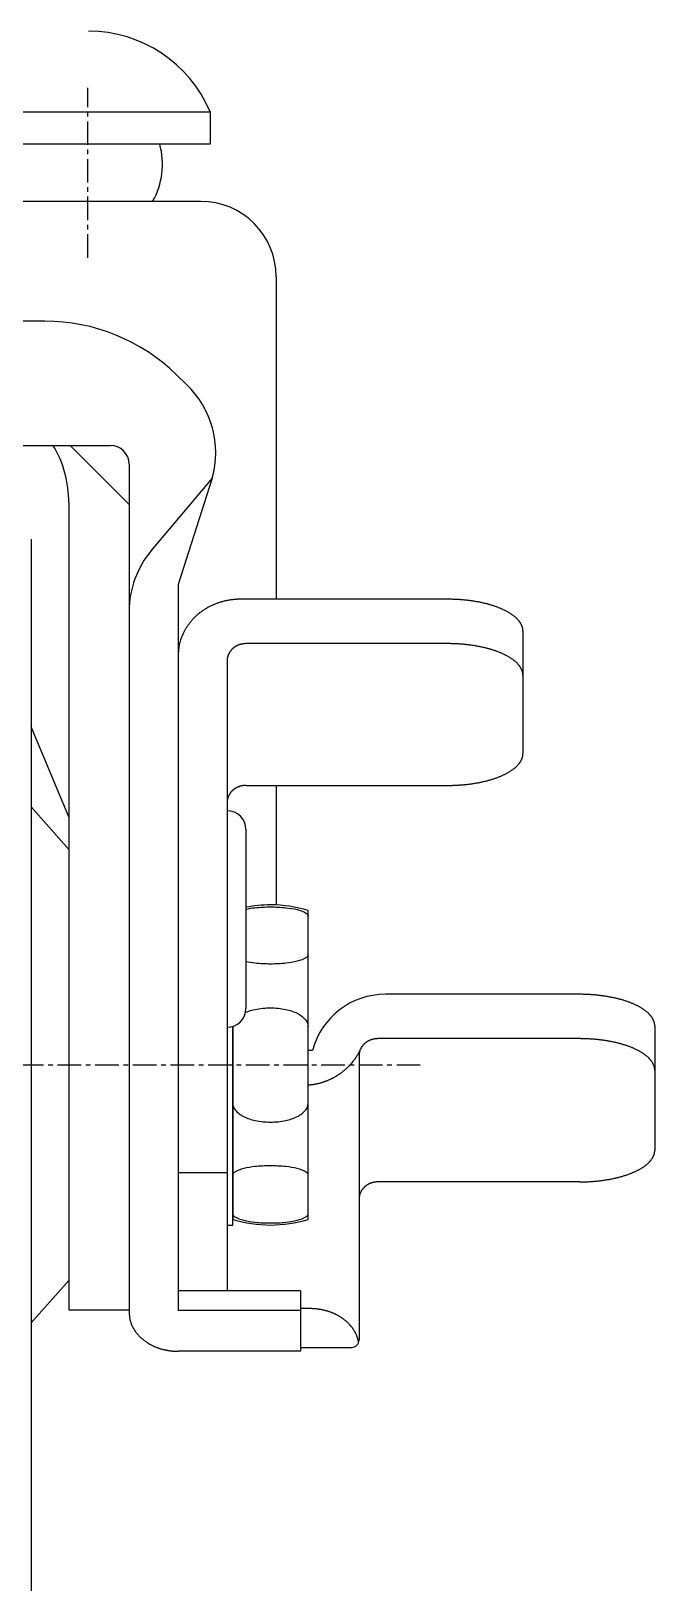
# Model space of a CAD drawing. Extents: x -3880 to -3609, y -750 to -299.
# Drawn here: x -3819.6 to -3786.5, y -564.3 to -481.5 of the extents above; entities that cross this region are included whole.
import ezdxf

# ---------------------------------------------------------------- set-up
doc = ezdxf.new("R2010")
doc.units = 0
doc.linetypes.add('CENTER', pattern=[2, 1.25, -0.25, 0.25, -0.25])
doc.layers.get('0').update_dxf_attribs({"linetype": 'CONTINUOUS'})
doc.layers.add('CENTER', color=1, linetype='CENTER')

msp = doc.modelspace()

# ---------------------------------------------------------------- linework, layer by layer
at = {"color": 7, "linetype": 'CONTINUOUS'}
for p, q in [((-3867.09, -485.756), (-3810.09, -485.756)), ((-3810.09, -485.756), (-3810.09, -487.476)), ((-3810.09, -487.476), (-3867.09, -487.476)), ((-3810.59, -490.513), (-3866.59, -490.513)), ((-3806.59, -494.513), (-3806.59, -511.643)), ((-3818.865, -496.873), (-3824.4, -496.873)), ((-3811.875, -499.722), (-3811.348, -500.237)), ((-3848.29, -503.473), (-3815.39, -503.473)), ((-3814.39, -506.605), (-3817.521, -503.473)), ((-3814.39, -504.473), (-3814.39, -549.531)), ((-3809.981, -505.219), (-3813.214, -509.058)), ((-3809.981, -505.219), (-3811.79, -510.861)), ((-3817.59, -506.513), (-3817.59, -549.373)), ((-3819.59, -508.448), (-3819.59, -564.298)), ((-3811.79, -510.861), (-3811.79, -549.418)), ((-3797.49, -511.643), (-3808.49, -511.643)), ((-3793.49, -513.333), (-3793.49, -519.837)), ((-3797.49, -513.999), (-3808.19, -513.999)), ((-3811.79, -514.633), (-3811.79, -548.373)), ((-3809.19, -514.905), (-3809.19, -548.373)), ((-3817.59, -523.202), (-3819.59, -518.414)), ((-3808.19, -521.528), (-3797.49, -521.528)), ((-3806.59, -521.528), (-3806.59, -527.88)), ((-3819.59, -522.673), (-3817.59, -524.923)), ((-3808.19, -523.873), (-3808.19, -533.373)), ((-3804.89, -544.573), (-3804.89, -528.173)), ((-3790.49, -532.621), (-3800.79, -532.621)), ((-3808.89, -544.873), (-3808.89, -534.327)), ((-3808.89, -534.327), (-3808.89, -544.573)), ((-3790.49, -534.977), (-3801.19, -534.977)), ((-3786.49, -534.311), (-3786.49, -540.894)), ((-3804.657, -535.598), (-3804.89, -535.598)), ((-3802.19, -535.884), (-3802.19, -550.973)), ((-3811.79, -542.083), (-3809.19, -542.083)), ((-3790.49, -542.584), (-3801.19, -542.584)), ((-3809.19, -544.873), (-3808.89, -544.873)), ((-3819.59, -550.073), (-3817.59, -547.823)), ((-3805.29, -548.373), (-3811.79, -548.373)), ((-3805.29, -548.373), (-3805.29, -551.578)), ((-3817.59, -549.373), (-3814.39, -549.373)), ((-3805.29, -549.418), (-3811.79, -549.418)), ((-3804.79, -549.314), (-3805.29, -549.314)), ((-3805.29, -551.578), (-3811.79, -551.578)), ((-3805.29, -551.373), (-3802.59, -551.373))]:
    msp.add_line(p, q, dxfattribs=at)
for points in [[(-3808.19, -528.098, -0.028148), (-3807.713, -528.022, -0.025435), (-3806.89, -527.98, -0.025435), (-3806.066, -528.022, -0.034987), (-3805.475, -528.124, -0.0739), (-3804.97, -528.331, -0.264449), (-3804.89, -528.473)], [(-3804.89, -530.521, -0.264449), (-3804.97, -530.662, -0.0739), (-3805.475, -530.87, -0.034987), (-3806.066, -530.972, -0.025435), (-3806.89, -531.014, -0.025435), (-3807.713, -530.972, -0.028148), (-3808.19, -530.896, -0.028148)], [(-3808.212, -533.585, -0.054071), (-3807.699, -533.421, -0.050387), (-3806.89, -533.339, -0.050387), (-3806.08, -533.421, -0.064221), (-3805.475, -533.628, -0.103862), (-3805.011, -533.992, -0.176531), (-3804.89, -534.325)], [(-3808.89, -538.422, 0.176531), (-3808.768, -538.754, 0.103862), (-3808.304, -539.119, 0.064221), (-3807.699, -539.326, 0.050387), (-3806.89, -539.407, 0.050387), (-3806.08, -539.326, 0.064221), (-3805.475, -539.119, 0.103862), (-3805.011, -538.754, 0.176531), (-3804.89, -538.422, 0.176531)], [(-3804.89, -542.225, 0.264449), (-3804.97, -542.084, 0.0739), (-3805.475, -541.877, 0.034987), (-3806.066, -541.774, 0.025435), (-3806.89, -541.732, 0.025435), (-3807.713, -541.774, 0.034987), (-3808.304, -541.877, 0.0739), (-3808.809, -542.084, 0.264449), (-3808.89, -542.225, 0.264449)], [(-3808.89, -544.274, 0.264449), (-3808.809, -544.415, 0.0739), (-3808.304, -544.622, 0.034987), (-3807.713, -544.725, 0.025435), (-3806.89, -544.766, 0.025435), (-3806.066, -544.725, 0.034987), (-3805.475, -544.622, 0.0739), (-3804.97, -544.415, 0.264449), (-3804.89, -544.274, 0.264449)]]:
    msp.add_lwpolyline(points, format="xyb", dxfattribs=at)
for points in [[(-3808.49, -511.643, 0), (-3808.53, -511.643, 0), (-3808.57, -511.644, 0), (-3808.61, -511.645, 0), (-3808.65, -511.646, 0), (-3808.69, -511.648, 0), (-3808.73, -511.651, 0), (-3808.77, -511.654, 0), (-3808.81, -511.657, 0), (-3808.85, -511.661, 0), (-3808.89, -511.665, 0), (-3808.93, -511.67, 0), (-3808.97, -511.675, 0), (-3809.01, -511.681, 0), (-3809.05, -511.687, 0), (-3809.09, -511.693, 0), (-3809.13, -511.7, 0), (-3809.17, -511.707, 0), (-3809.21, -511.715, 0), (-3809.25, -511.724, 0), (-3809.29, -511.732, 0), (-3809.33, -511.741, 0), (-3809.37, -511.751, 0), (-3809.41, -511.761, 0), (-3809.45, -511.771, 0), (-3809.49, -511.782, 0), (-3809.52, -511.794, 0), (-3809.56, -511.805, 0), (-3809.6, -511.817, 0), (-3809.64, -511.83, 0), (-3809.68, -511.843, 0), (-3809.72, -511.856, 0), (-3809.75, -511.87, 0), (-3809.79, -511.885, 0), (-3809.83, -511.899, 0), (-3809.86, -511.914, 0), (-3809.9, -511.93, 0), (-3809.94, -511.946, 0), (-3809.97, -511.962, 0), (-3810.01, -511.979, 0), (-3810.05, -511.996, 0), (-3810.08, -512.013, 0), (-3810.12, -512.031, 0), (-3810.15, -512.049, 0), (-3810.19, -512.068, 0), (-3810.22, -512.087, 0), (-3810.26, -512.107, 0), (-3810.29, -512.126, 0), (-3810.32, -512.147, 0), (-3810.36, -512.167, 0), (-3810.39, -512.188, 0), (-3810.42, -512.21, 0), (-3810.46, -512.231, 0), (-3810.49, -512.253, 0), (-3810.52, -512.276, 0), (-3810.55, -512.298, 0), (-3810.58, -512.322, 0), (-3810.61, -512.345, 0), (-3810.65, -512.369, 0), (-3810.68, -512.393, 0), (-3810.71, -512.417, 0), (-3810.74, -512.442, 0), (-3810.77, -512.467, 0), (-3810.79, -512.493, 0), (-3810.82, -512.519, 0), (-3810.85, -512.545, 0), (-3810.88, -512.571, 0), (-3810.91, -512.598, 0), (-3810.93, -512.625, 0), (-3810.96, -512.652, 0), (-3810.99, -512.68, 0), (-3811.01, -512.708, 0), (-3811.04, -512.736, 0), (-3811.07, -512.765, 0), (-3811.09, -512.793, 0), (-3811.12, -512.822, 0), (-3811.14, -512.852, 0), (-3811.16, -512.881, 0), (-3811.19, -512.911, 0), (-3811.21, -512.941, 0), (-3811.23, -512.972, 0), (-3811.26, -513.002, 0), (-3811.28, -513.033, 0), (-3811.3, -513.065, 0), (-3811.32, -513.096, 0), (-3811.34, -513.127, 0), (-3811.36, -513.159, 0), (-3811.38, -513.191, 0), (-3811.4, -513.224, 0), (-3811.42, -513.256, 0), (-3811.44, -513.289, 0), (-3811.46, -513.322, 0), (-3811.47, -513.355, 0), (-3811.49, -513.388, 0), (-3811.51, -513.421, 0), (-3811.52, -513.455, 0), (-3811.54, -513.489, 0), (-3811.55, -513.523, 0), (-3811.57, -513.557, 0), (-3811.58, -513.591, 0), (-3811.6, -513.626, 0), (-3811.61, -513.661, 0), (-3811.62, -513.695, 0), (-3811.64, -513.73, 0), (-3811.65, -513.765, 0), (-3811.66, -513.8, 0), (-3811.67, -513.836, 0), (-3811.68, -513.871, 0), (-3811.69, -513.907, 0), (-3811.7, -513.942, 0), (-3811.71, -513.978, 0), (-3811.72, -514.014, 0), (-3811.73, -514.05, 0), (-3811.73, -514.086, 0), (-3811.74, -514.122, 0), (-3811.75, -514.158, 0), (-3811.75, -514.195, 0), (-3811.76, -514.231, 0), (-3811.76, -514.267, 0), (-3811.77, -514.304, 0), (-3811.77, -514.34, 0), (-3811.78, -514.377, 0), (-3811.78, -514.413, 0), (-3811.78, -514.45, 0), (-3811.79, -514.487, 0), (-3811.79, -514.523, 0), (-3811.79, -514.56, 0), (-3811.79, -514.597, 0), (-3811.79, -514.633, 0)], [(-3793.49, -513.333, 0), (-3793.49, -513.312, 0), (-3793.49, -513.292, 0), (-3793.49, -513.271, 0), (-3793.49, -513.25, 0), (-3793.5, -513.229, 0), (-3793.5, -513.209, 0), (-3793.5, -513.188, 0), (-3793.51, -513.167, 0), (-3793.51, -513.147, 0), (-3793.52, -513.126, 0), (-3793.53, -513.106, 0), (-3793.53, -513.085, 0), (-3793.54, -513.065, 0), (-3793.55, -513.044, 0), (-3793.56, -513.024, 0), (-3793.57, -513.003, 0), (-3793.58, -512.983, 0), (-3793.59, -512.963, 0), (-3793.6, -512.943, 0), (-3793.61, -512.922, 0), (-3793.62, -512.902, 0), (-3793.63, -512.882, 0), (-3793.65, -512.862, 0), (-3793.66, -512.842, 0), (-3793.68, -512.823, 0), (-3793.69, -512.803, 0), (-3793.71, -512.783, 0), (-3793.72, -512.764, 0), (-3793.74, -512.744, 0), (-3793.76, -512.725, 0), (-3793.78, -512.705, 0), (-3793.79, -512.686, 0), (-3793.81, -512.667, 0), (-3793.83, -512.648, 0), (-3793.85, -512.629, 0), (-3793.87, -512.61, 0), (-3793.89, -512.592, 0), (-3793.92, -512.573, 0), (-3793.94, -512.555, 0), (-3793.96, -512.536, 0), (-3793.99, -512.518, 0), (-3794.01, -512.5, 0), (-3794.03, -512.482, 0), (-3794.06, -512.464, 0), (-3794.08, -512.446, 0), (-3794.11, -512.429, 0), (-3794.14, -512.411, 0), (-3794.16, -512.394, 0), (-3794.19, -512.377, 0), (-3794.22, -512.36, 0), (-3794.25, -512.343, 0), (-3794.28, -512.326, 0), (-3794.31, -512.31, 0), (-3794.34, -512.293, 0), (-3794.37, -512.277, 0), (-3794.4, -512.261, 0), (-3794.43, -512.245, 0), (-3794.46, -512.229, 0), (-3794.49, -512.213, 0), (-3794.53, -512.198, 0), (-3794.56, -512.183, 0), (-3794.59, -512.167, 0), (-3794.63, -512.153, 0), (-3794.66, -512.138, 0), (-3794.7, -512.123, 0), (-3794.73, -512.109, 0), (-3794.77, -512.095, 0), (-3794.8, -512.081, 0), (-3794.84, -512.067, 0), (-3794.88, -512.053, 0), (-3794.91, -512.04, 0), (-3794.95, -512.026, 0), (-3794.99, -512.013, 0), (-3795.03, -512, 0), (-3795.07, -511.988, 0), (-3795.11, -511.975, 0), (-3795.15, -511.963, 0), (-3795.19, -511.951, 0), (-3795.23, -511.939, 0), (-3795.27, -511.928, 0), (-3795.31, -511.916, 0), (-3795.35, -511.905, 0), (-3795.39, -511.894, 0), (-3795.43, -511.883, 0), (-3795.48, -511.873, 0), (-3795.52, -511.862, 0), (-3795.56, -511.852, 0), (-3795.6, -511.842, 0), (-3795.65, -511.833, 0), (-3795.69, -511.823, 0), (-3795.74, -511.814, 0), (-3795.78, -511.805, 0), (-3795.82, -511.796, 0), (-3795.87, -511.788, 0), (-3795.91, -511.779, 0), (-3795.96, -511.771, 0), (-3796, -511.764, 0), (-3796.05, -511.756, 0), (-3796.1, -511.749, 0), (-3796.14, -511.741, 0), (-3796.19, -511.735, 0), (-3796.23, -511.728, 0), (-3796.28, -511.722, 0), (-3796.33, -511.715, 0), (-3796.38, -511.71, 0), (-3796.42, -511.704, 0), (-3796.47, -511.698, 0), (-3796.52, -511.693, 0), (-3796.57, -511.688, 0), (-3796.61, -511.684, 0), (-3796.66, -511.679, 0), (-3796.71, -511.675, 0), (-3796.76, -511.671, 0), (-3796.81, -511.668, 0), (-3796.85, -511.664, 0), (-3796.9, -511.661, 0), (-3796.95, -511.658, 0), (-3797, -511.655, 0), (-3797.05, -511.653, 0), (-3797.1, -511.651, 0), (-3797.15, -511.649, 0), (-3797.2, -511.647, 0), (-3797.24, -511.646, 0), (-3797.29, -511.645, 0), (-3797.34, -511.644, 0), (-3797.39, -511.643, 0), (-3797.44, -511.643, 0), (-3797.49, -511.643, 0)], [(-3808.19, -513.999, 0), (-3808.2, -513.999, 0), (-3808.21, -513.999, 0), (-3808.23, -514, 0), (-3808.24, -514, 0), (-3808.25, -514.001, 0), (-3808.26, -514.002, 0), (-3808.28, -514.002, 0), (-3808.29, -514.003, 0), (-3808.3, -514.005, 0), (-3808.31, -514.006, 0), (-3808.32, -514.007, 0), (-3808.34, -514.009, 0), (-3808.35, -514.011, 0), (-3808.36, -514.012, 0), (-3808.37, -514.014, 0), (-3808.38, -514.016, 0), (-3808.4, -514.019, 0), (-3808.41, -514.021, 0), (-3808.42, -514.024, 0), (-3808.43, -514.026, 0), (-3808.44, -514.029, 0), (-3808.46, -514.032, 0), (-3808.47, -514.035, 0), (-3808.48, -514.038, 0), (-3808.49, -514.041, 0), (-3808.5, -514.045, 0), (-3808.51, -514.048, 0), (-3808.53, -514.052, 0), (-3808.54, -514.056, 0), (-3808.55, -514.06, 0), (-3808.56, -514.064, 0), (-3808.57, -514.068, 0), (-3808.58, -514.072, 0), (-3808.59, -514.077, 0), (-3808.61, -514.081, 0), (-3808.62, -514.086, 0), (-3808.63, -514.091, 0), (-3808.64, -514.096, 0), (-3808.65, -514.101, 0), (-3808.66, -514.106, 0), (-3808.67, -514.111, 0), (-3808.68, -514.117, 0), (-3808.69, -514.122, 0), (-3808.7, -514.128, 0), (-3808.71, -514.134, 0), (-3808.72, -514.14, 0), (-3808.74, -514.146, 0), (-3808.75, -514.152, 0), (-3808.76, -514.158, 0), (-3808.77, -514.164, 0), (-3808.78, -514.171, 0), (-3808.79, -514.177, 0), (-3808.8, -514.184, 0), (-3808.8, -514.191, 0), (-3808.81, -514.198, 0), (-3808.82, -514.205, 0), (-3808.83, -514.212, 0), (-3808.84, -514.219, 0), (-3808.85, -514.226, 0), (-3808.86, -514.234, 0), (-3808.87, -514.241, 0), (-3808.88, -514.249, 0), (-3808.89, -514.257, 0), (-3808.9, -514.265, 0), (-3808.91, -514.272, 0), (-3808.91, -514.28, 0), (-3808.92, -514.289, 0), (-3808.93, -514.297, 0), (-3808.94, -514.305, 0), (-3808.95, -514.313, 0), (-3808.95, -514.322, 0), (-3808.96, -514.33, 0), (-3808.97, -514.339, 0), (-3808.98, -514.348, 0), (-3808.99, -514.357, 0), (-3808.99, -514.365, 0), (-3809, -514.374, 0), (-3809.01, -514.383, 0), (-3809.01, -514.393, 0), (-3809.02, -514.402, 0), (-3809.03, -514.411, 0), (-3809.03, -514.42, 0), (-3809.04, -514.43, 0), (-3809.05, -514.439, 0), (-3809.05, -514.449, 0), (-3809.06, -514.459, 0), (-3809.07, -514.468, 0), (-3809.07, -514.478, 0), (-3809.08, -514.488, 0), (-3809.08, -514.498, 0), (-3809.09, -514.508, 0), (-3809.09, -514.518, 0), (-3809.1, -514.528, 0), (-3809.1, -514.538, 0), (-3809.11, -514.548, 0), (-3809.11, -514.559, 0), (-3809.12, -514.569, 0), (-3809.12, -514.579, 0), (-3809.13, -514.59, 0), (-3809.13, -514.6, 0), (-3809.14, -514.611, 0), (-3809.14, -514.621, 0), (-3809.14, -514.632, 0), (-3809.15, -514.642, 0), (-3809.15, -514.653, 0), (-3809.15, -514.664, 0), (-3809.16, -514.674, 0), (-3809.16, -514.685, 0), (-3809.16, -514.696, 0), (-3809.17, -514.707, 0), (-3809.17, -514.718, 0), (-3809.17, -514.729, 0), (-3809.17, -514.739, 0), (-3809.17, -514.75, 0), (-3809.18, -514.761, 0), (-3809.18, -514.772, 0), (-3809.18, -514.783, 0), (-3809.18, -514.794, 0), (-3809.18, -514.805, 0), (-3809.18, -514.817, 0), (-3809.19, -514.828, 0), (-3809.19, -514.839, 0), (-3809.19, -514.85, 0), (-3809.19, -514.861, 0), (-3809.19, -514.872, 0), (-3809.19, -514.883, 0), (-3809.19, -514.894, 0), (-3809.19, -514.905, 0)], [(-3793.49, -515.69, 0), (-3793.49, -515.669, 0), (-3793.49, -515.648, 0), (-3793.49, -515.627, 0), (-3793.49, -515.607, 0), (-3793.5, -515.586, 0), (-3793.5, -515.565, 0), (-3793.5, -515.544, 0), (-3793.51, -515.524, 0), (-3793.51, -515.503, 0), (-3793.52, -515.483, 0), (-3793.53, -515.462, 0), (-3793.53, -515.441, 0), (-3793.54, -515.421, 0), (-3793.55, -515.401, 0), (-3793.56, -515.38, 0), (-3793.57, -515.36, 0), (-3793.58, -515.339, 0), (-3793.59, -515.319, 0), (-3793.6, -515.299, 0), (-3793.61, -515.279, 0), (-3793.62, -515.259, 0), (-3793.63, -515.239, 0), (-3793.65, -515.219, 0), (-3793.66, -515.199, 0), (-3793.68, -515.179, 0), (-3793.69, -515.159, 0), (-3793.71, -515.14, 0), (-3793.72, -515.12, 0), (-3793.74, -515.101, 0), (-3793.76, -515.081, 0), (-3793.78, -515.062, 0), (-3793.79, -515.043, 0), (-3793.81, -515.023, 0), (-3793.83, -515.004, 0), (-3793.85, -514.986, 0), (-3793.87, -514.967, 0), (-3793.89, -514.948, 0), (-3793.92, -514.929, 0), (-3793.94, -514.911, 0), (-3793.96, -514.893, 0), (-3793.99, -514.874, 0), (-3794.01, -514.856, 0), (-3794.03, -514.838, 0), (-3794.06, -514.82, 0), (-3794.08, -514.803, 0), (-3794.11, -514.785, 0), (-3794.14, -514.768, 0), (-3794.16, -514.75, 0), (-3794.19, -514.733, 0), (-3794.22, -514.716, 0), (-3794.25, -514.699, 0), (-3794.28, -514.683, 0), (-3794.31, -514.666, 0), (-3794.34, -514.649, 0), (-3794.37, -514.633, 0), (-3794.4, -514.617, 0), (-3794.43, -514.601, 0), (-3794.46, -514.585, 0), (-3794.49, -514.57, 0), (-3794.53, -514.554, 0), (-3794.56, -514.539, 0), (-3794.59, -514.524, 0), (-3794.63, -514.509, 0), (-3794.66, -514.494, 0), (-3794.7, -514.48, 0), (-3794.73, -514.465, 0), (-3794.77, -514.451, 0), (-3794.8, -514.437, 0), (-3794.84, -514.423, 0), (-3794.88, -514.409, 0), (-3794.91, -514.396, 0), (-3794.95, -514.383, 0), (-3794.99, -514.37, 0), (-3795.03, -514.357, 0), (-3795.07, -514.344, 0), (-3795.11, -514.332, 0), (-3795.15, -514.319, 0), (-3795.19, -514.307, 0), (-3795.23, -514.296, 0), (-3795.27, -514.284, 0), (-3795.31, -514.273, 0), (-3795.35, -514.261, 0), (-3795.39, -514.25, 0), (-3795.43, -514.24, 0), (-3795.48, -514.229, 0), (-3795.52, -514.219, 0), (-3795.56, -514.209, 0), (-3795.6, -514.199, 0), (-3795.65, -514.189, 0), (-3795.69, -514.18, 0), (-3795.74, -514.17, 0), (-3795.78, -514.161, 0), (-3795.82, -514.153, 0), (-3795.87, -514.144, 0), (-3795.91, -514.136, 0), (-3795.96, -514.128, 0), (-3796, -514.12, 0), (-3796.05, -514.112, 0), (-3796.1, -514.105, 0), (-3796.14, -514.098, 0), (-3796.19, -514.091, 0), (-3796.23, -514.084, 0), (-3796.28, -514.078, 0), (-3796.33, -514.072, 0), (-3796.38, -514.066, 0), (-3796.42, -514.06, 0), (-3796.47, -514.055, 0), (-3796.52, -514.05, 0), (-3796.57, -514.045, 0), (-3796.61, -514.04, 0), (-3796.66, -514.036, 0), (-3796.71, -514.032, 0), (-3796.76, -514.028, 0), (-3796.81, -514.024, 0), (-3796.85, -514.021, 0), (-3796.9, -514.017, 0), (-3796.95, -514.014, 0), (-3797, -514.012, 0), (-3797.05, -514.009, 0), (-3797.1, -514.007, 0), (-3797.15, -514.005, 0), (-3797.2, -514.004, 0), (-3797.24, -514.002, 0), (-3797.29, -514.001, 0), (-3797.34, -514, 0), (-3797.39, -514, 0), (-3797.44, -513.999, 0), (-3797.49, -513.999, 0)], [(-3797.49, -521.528, 0), (-3797.44, -521.528, 0), (-3797.39, -521.527, 0), (-3797.34, -521.527, 0), (-3797.29, -521.526, 0), (-3797.24, -521.525, 0), (-3797.2, -521.523, 0), (-3797.15, -521.522, 0), (-3797.1, -521.52, 0), (-3797.05, -521.518, 0), (-3797, -521.515, 0), (-3796.95, -521.513, 0), (-3796.9, -521.51, 0), (-3796.85, -521.506, 0), (-3796.81, -521.503, 0), (-3796.76, -521.499, 0), (-3796.71, -521.495, 0), (-3796.66, -521.491, 0), (-3796.61, -521.487, 0), (-3796.57, -521.482, 0), (-3796.52, -521.477, 0), (-3796.47, -521.472, 0), (-3796.42, -521.467, 0), (-3796.38, -521.461, 0), (-3796.33, -521.455, 0), (-3796.28, -521.449, 0), (-3796.23, -521.443, 0), (-3796.19, -521.436, 0), (-3796.14, -521.429, 0), (-3796.1, -521.422, 0), (-3796.05, -521.415, 0), (-3796, -521.407, 0), (-3795.96, -521.399, 0), (-3795.91, -521.391, 0), (-3795.87, -521.383, 0), (-3795.82, -521.374, 0), (-3795.78, -521.366, 0), (-3795.74, -521.357, 0), (-3795.69, -521.347, 0), (-3795.65, -521.338, 0), (-3795.6, -521.328, 0), (-3795.56, -521.318, 0), (-3795.52, -521.308, 0), (-3795.48, -521.298, 0), (-3795.43, -521.287, 0), (-3795.39, -521.277, 0), (-3795.35, -521.266, 0), (-3795.31, -521.254, 0), (-3795.27, -521.243, 0), (-3795.23, -521.231, 0), (-3795.19, -521.22, 0), (-3795.15, -521.207, 0), (-3795.11, -521.195, 0), (-3795.07, -521.183, 0), (-3795.03, -521.17, 0), (-3794.99, -521.157, 0), (-3794.95, -521.144, 0), (-3794.91, -521.131, 0), (-3794.88, -521.117, 0), (-3794.84, -521.104, 0), (-3794.8, -521.09, 0), (-3794.77, -521.076, 0), (-3794.73, -521.062, 0), (-3794.7, -521.047, 0), (-3794.66, -521.033, 0), (-3794.63, -521.018, 0), (-3794.59, -521.003, 0), (-3794.56, -520.988, 0), (-3794.53, -520.973, 0), (-3794.49, -520.957, 0), (-3794.46, -520.942, 0), (-3794.43, -520.926, 0), (-3794.4, -520.91, 0), (-3794.37, -520.894, 0), (-3794.34, -520.877, 0), (-3794.31, -520.861, 0), (-3794.28, -520.844, 0), (-3794.25, -520.828, 0), (-3794.22, -520.811, 0), (-3794.19, -520.794, 0), (-3794.16, -520.777, 0), (-3794.14, -520.759, 0), (-3794.11, -520.742, 0), (-3794.08, -520.724, 0), (-3794.06, -520.707, 0), (-3794.03, -520.689, 0), (-3794.01, -520.671, 0), (-3793.99, -520.653, 0), (-3793.96, -520.634, 0), (-3793.94, -520.616, 0), (-3793.92, -520.597, 0), (-3793.89, -520.579, 0), (-3793.87, -520.56, 0), (-3793.85, -520.541, 0), (-3793.83, -520.522, 0), (-3793.81, -520.503, 0), (-3793.79, -520.484, 0), (-3793.78, -520.465, 0), (-3793.76, -520.446, 0), (-3793.74, -520.426, 0), (-3793.72, -520.407, 0), (-3793.71, -520.387, 0), (-3793.69, -520.368, 0), (-3793.68, -520.348, 0), (-3793.66, -520.328, 0), (-3793.65, -520.308, 0), (-3793.63, -520.288, 0), (-3793.62, -520.268, 0), (-3793.61, -520.248, 0), (-3793.6, -520.228, 0), (-3793.59, -520.208, 0), (-3793.58, -520.188, 0), (-3793.57, -520.167, 0), (-3793.56, -520.147, 0), (-3793.55, -520.126, 0), (-3793.54, -520.106, 0), (-3793.53, -520.085, 0), (-3793.53, -520.065, 0), (-3793.52, -520.044, 0), (-3793.51, -520.024, 0), (-3793.51, -520.003, 0), (-3793.5, -519.982, 0), (-3793.5, -519.962, 0), (-3793.5, -519.941, 0), (-3793.49, -519.92, 0), (-3793.49, -519.9, 0), (-3793.49, -519.879, 0), (-3793.49, -519.858, 0), (-3793.49, -519.837, 0)], [(-3808.19, -521.528, 0), (-3808.2, -521.528, 0), (-3808.21, -521.528, 0), (-3808.23, -521.529, 0), (-3808.24, -521.529, 0), (-3808.25, -521.53, 0), (-3808.26, -521.53, 0), (-3808.28, -521.531, 0), (-3808.29, -521.532, 0), (-3808.3, -521.533, 0), (-3808.31, -521.535, 0), (-3808.32, -521.536, 0), (-3808.34, -521.538, 0), (-3808.35, -521.539, 0), (-3808.36, -521.541, 0), (-3808.37, -521.543, 0), (-3808.38, -521.545, 0), (-3808.4, -521.548, 0), (-3808.41, -521.55, 0), (-3808.42, -521.552, 0), (-3808.43, -521.555, 0), (-3808.44, -521.558, 0), (-3808.46, -521.561, 0), (-3808.47, -521.564, 0), (-3808.48, -521.567, 0), (-3808.49, -521.57, 0), (-3808.5, -521.574, 0), (-3808.51, -521.577, 0), (-3808.53, -521.581, 0), (-3808.54, -521.585, 0), (-3808.55, -521.589, 0), (-3808.56, -521.593, 0), (-3808.57, -521.597, 0), (-3808.58, -521.601, 0), (-3808.59, -521.606, 0), (-3808.61, -521.61, 0), (-3808.62, -521.615, 0), (-3808.63, -521.62, 0), (-3808.64, -521.625, 0), (-3808.65, -521.63, 0), (-3808.66, -521.635, 0), (-3808.67, -521.64, 0), (-3808.68, -521.646, 0), (-3808.69, -521.651, 0), (-3808.7, -521.657, 0), (-3808.71, -521.663, 0), (-3808.72, -521.669, 0), (-3808.74, -521.675, 0), (-3808.75, -521.681, 0), (-3808.76, -521.687, 0), (-3808.77, -521.693, 0), (-3808.78, -521.7, 0), (-3808.79, -521.706, 0), (-3808.8, -521.713, 0), (-3808.8, -521.72, 0), (-3808.81, -521.727, 0), (-3808.82, -521.734, 0), (-3808.83, -521.741, 0), (-3808.84, -521.748, 0), (-3808.85, -521.755, 0), (-3808.86, -521.763, 0), (-3808.87, -521.77, 0), (-3808.88, -521.778, 0), (-3808.89, -521.786, 0), (-3808.9, -521.793, 0), (-3808.91, -521.801, 0), (-3808.91, -521.809, 0), (-3808.92, -521.817, 0), (-3808.93, -521.826, 0), (-3808.94, -521.834, 0), (-3808.95, -521.842, 0), (-3808.95, -521.851, 0), (-3808.96, -521.859, 0), (-3808.97, -521.868, 0), (-3808.98, -521.877, 0), (-3808.99, -521.885, 0), (-3808.99, -521.894, 0), (-3809, -521.903, 0), (-3809.01, -521.912, 0), (-3809.01, -521.921, 0), (-3809.02, -521.931, 0), (-3809.03, -521.94, 0), (-3809.03, -521.949, 0), (-3809.04, -521.959, 0), (-3809.05, -521.968, 0), (-3809.05, -521.978, 0), (-3809.06, -521.987, 0), (-3809.07, -521.997, 0), (-3809.07, -522.007, 0), (-3809.08, -522.017, 0), (-3809.08, -522.027, 0), (-3809.09, -522.037, 0), (-3809.09, -522.047, 0), (-3809.1, -522.057, 0), (-3809.1, -522.067, 0), (-3809.11, -522.077, 0), (-3809.11, -522.087, 0), (-3809.12, -522.098, 0), (-3809.12, -522.108, 0), (-3809.13, -522.118, 0), (-3809.13, -522.129, 0), (-3809.14, -522.139, 0), (-3809.14, -522.15, 0), (-3809.14, -522.161, 0), (-3809.15, -522.171, 0), (-3809.15, -522.182, 0), (-3809.15, -522.192, 0), (-3809.16, -522.203, 0), (-3809.16, -522.214, 0), (-3809.16, -522.225, 0), (-3809.17, -522.236, 0), (-3809.17, -522.247, 0), (-3809.17, -522.257, 0), (-3809.17, -522.268, 0), (-3809.17, -522.279, 0), (-3809.18, -522.29, 0), (-3809.18, -522.301, 0), (-3809.18, -522.312, 0), (-3809.18, -522.323, 0), (-3809.18, -522.334, 0), (-3809.18, -522.345, 0), (-3809.19, -522.356, 0), (-3809.19, -522.368, 0), (-3809.19, -522.379, 0), (-3809.19, -522.39, 0), (-3809.19, -522.401, 0), (-3809.19, -522.412, 0), (-3809.19, -522.423, 0), (-3809.19, -522.434, 0)], [(-3786.49, -534.311, 0), (-3786.49, -534.291, 0), (-3786.49, -534.27, 0), (-3786.49, -534.249, 0), (-3786.49, -534.228, 0), (-3786.5, -534.208, 0), (-3786.5, -534.187, 0), (-3786.5, -534.166, 0), (-3786.51, -534.146, 0), (-3786.51, -534.125, 0), (-3786.52, -534.104, 0), (-3786.53, -534.084, 0), (-3786.53, -534.063, 0), (-3786.54, -534.043, 0), (-3786.55, -534.022, 0), (-3786.56, -534.002, 0), (-3786.57, -533.982, 0), (-3786.58, -533.961, 0), (-3786.59, -533.941, 0), (-3786.6, -533.921, 0), (-3786.61, -533.901, 0), (-3786.62, -533.881, 0), (-3786.63, -533.86, 0), (-3786.65, -533.841, 0), (-3786.66, -533.821, 0), (-3786.68, -533.801, 0), (-3786.69, -533.781, 0), (-3786.71, -533.761, 0), (-3786.72, -533.742, 0), (-3786.74, -533.722, 0), (-3786.76, -533.703, 0), (-3786.78, -533.684, 0), (-3786.79, -533.664, 0), (-3786.81, -533.645, 0), (-3786.83, -533.626, 0), (-3786.85, -533.607, 0), (-3786.87, -533.589, 0), (-3786.89, -533.57, 0), (-3786.92, -533.551, 0), (-3786.94, -533.533, 0), (-3786.96, -533.514, 0), (-3786.99, -533.496, 0), (-3787.01, -533.478, 0), (-3787.03, -533.46, 0), (-3787.06, -533.442, 0), (-3787.08, -533.425, 0), (-3787.11, -533.407, 0), (-3787.14, -533.39, 0), (-3787.16, -533.372, 0), (-3787.19, -533.355, 0), (-3787.22, -533.338, 0), (-3787.25, -533.321, 0), (-3787.28, -533.304, 0), (-3787.31, -533.288, 0), (-3787.34, -533.271, 0), (-3787.37, -533.255, 0), (-3787.4, -533.239, 0), (-3787.43, -533.223, 0), (-3787.46, -533.207, 0), (-3787.49, -533.192, 0), (-3787.53, -533.176, 0), (-3787.56, -533.161, 0), (-3787.59, -533.146, 0), (-3787.63, -533.131, 0), (-3787.66, -533.116, 0), (-3787.7, -533.101, 0), (-3787.73, -533.087, 0), (-3787.77, -533.073, 0), (-3787.8, -533.059, 0), (-3787.84, -533.045, 0), (-3787.88, -533.031, 0), (-3787.91, -533.018, 0), (-3787.95, -533.005, 0), (-3787.99, -532.992, 0), (-3788.03, -532.979, 0), (-3788.07, -532.966, 0), (-3788.11, -532.954, 0), (-3788.15, -532.941, 0), (-3788.19, -532.929, 0), (-3788.23, -532.917, 0), (-3788.27, -532.906, 0), (-3788.31, -532.894, 0), (-3788.35, -532.883, 0), (-3788.39, -532.872, 0), (-3788.43, -532.861, 0), (-3788.48, -532.851, 0), (-3788.52, -532.84, 0), (-3788.56, -532.83, 0), (-3788.6, -532.82, 0), (-3788.65, -532.811, 0), (-3788.69, -532.801, 0), (-3788.74, -532.792, 0), (-3788.78, -532.783, 0), (-3788.82, -532.774, 0), (-3788.87, -532.766, 0), (-3788.91, -532.758, 0), (-3788.96, -532.75, 0), (-3789, -532.742, 0), (-3789.05, -532.734, 0), (-3789.1, -532.727, 0), (-3789.14, -532.72, 0), (-3789.19, -532.713, 0), (-3789.23, -532.706, 0), (-3789.28, -532.7, 0), (-3789.33, -532.694, 0), (-3789.38, -532.688, 0), (-3789.42, -532.682, 0), (-3789.47, -532.677, 0), (-3789.52, -532.672, 0), (-3789.57, -532.667, 0), (-3789.61, -532.662, 0), (-3789.66, -532.658, 0), (-3789.71, -532.653, 0), (-3789.76, -532.649, 0), (-3789.81, -532.646, 0), (-3789.85, -532.642, 0), (-3789.9, -532.639, 0), (-3789.95, -532.636, 0), (-3790, -532.634, 0), (-3790.05, -532.631, 0), (-3790.1, -532.629, 0), (-3790.15, -532.627, 0), (-3790.2, -532.625, 0), (-3790.24, -532.624, 0), (-3790.29, -532.623, 0), (-3790.34, -532.622, 0), (-3790.39, -532.621, 0), (-3790.44, -532.621, 0), (-3790.49, -532.621, 0)], [(-3801.19, -534.977, 0), (-3801.2, -534.977, 0), (-3801.21, -534.978, 0), (-3801.23, -534.978, 0), (-3801.24, -534.978, 0), (-3801.25, -534.979, 0), (-3801.26, -534.98, 0), (-3801.28, -534.981, 0), (-3801.29, -534.982, 0), (-3801.3, -534.983, 0), (-3801.31, -534.984, 0), (-3801.32, -534.986, 0), (-3801.34, -534.987, 0), (-3801.35, -534.989, 0), (-3801.36, -534.991, 0), (-3801.37, -534.993, 0), (-3801.38, -534.995, 0), (-3801.4, -534.997, 0), (-3801.41, -534.999, 0), (-3801.42, -535.002, 0), (-3801.43, -535.004, 0), (-3801.44, -535.007, 0), (-3801.46, -535.01, 0), (-3801.47, -535.013, 0), (-3801.48, -535.016, 0), (-3801.49, -535.02, 0), (-3801.5, -535.023, 0), (-3801.51, -535.027, 0), (-3801.53, -535.03, 0), (-3801.54, -535.034, 0), (-3801.55, -535.038, 0), (-3801.56, -535.042, 0), (-3801.57, -535.046, 0), (-3801.58, -535.051, 0), (-3801.59, -535.055, 0), (-3801.61, -535.06, 0), (-3801.62, -535.064, 0), (-3801.63, -535.069, 0), (-3801.64, -535.074, 0), (-3801.65, -535.079, 0), (-3801.66, -535.084, 0), (-3801.67, -535.09, 0), (-3801.68, -535.095, 0), (-3801.69, -535.101, 0), (-3801.7, -535.106, 0), (-3801.71, -535.112, 0), (-3801.72, -535.118, 0), (-3801.74, -535.124, 0), (-3801.75, -535.13, 0), (-3801.76, -535.136, 0), (-3801.77, -535.143, 0), (-3801.78, -535.149, 0), (-3801.79, -535.156, 0), (-3801.8, -535.162, 0), (-3801.8, -535.169, 0), (-3801.81, -535.176, 0), (-3801.82, -535.183, 0), (-3801.83, -535.19, 0), (-3801.84, -535.197, 0), (-3801.85, -535.205, 0), (-3801.86, -535.212, 0), (-3801.87, -535.22, 0), (-3801.88, -535.227, 0), (-3801.89, -535.235, 0), (-3801.9, -535.243, 0), (-3801.91, -535.251, 0), (-3801.91, -535.259, 0), (-3801.92, -535.267, 0), (-3801.93, -535.275, 0), (-3801.94, -535.283, 0), (-3801.95, -535.292, 0), (-3801.95, -535.3, 0), (-3801.96, -535.309, 0), (-3801.97, -535.317, 0), (-3801.98, -535.326, 0), (-3801.99, -535.335, 0), (-3801.99, -535.344, 0), (-3802, -535.353, 0), (-3802.01, -535.362, 0), (-3802.01, -535.371, 0), (-3802.02, -535.38, 0), (-3802.03, -535.389, 0), (-3802.03, -535.399, 0), (-3802.04, -535.408, 0), (-3802.05, -535.418, 0), (-3802.05, -535.427, 0), (-3802.06, -535.437, 0), (-3802.07, -535.447, 0), (-3802.07, -535.456, 0), (-3802.08, -535.466, 0), (-3802.08, -535.476, 0), (-3802.09, -535.486, 0), (-3802.09, -535.496, 0), (-3802.1, -535.506, 0), (-3802.1, -535.516, 0), (-3802.11, -535.527, 0), (-3802.11, -535.537, 0), (-3802.12, -535.547, 0), (-3802.12, -535.557, 0), (-3802.13, -535.568, 0), (-3802.13, -535.578, 0), (-3802.14, -535.589, 0), (-3802.14, -535.599, 0), (-3802.14, -535.61, 0), (-3802.15, -535.621, 0), (-3802.15, -535.631, 0), (-3802.15, -535.642, 0), (-3802.16, -535.653, 0), (-3802.16, -535.663, 0), (-3802.16, -535.674, 0), (-3802.17, -535.685, 0), (-3802.17, -535.696, 0), (-3802.17, -535.707, 0), (-3802.17, -535.718, 0), (-3802.17, -535.729, 0), (-3802.18, -535.74, 0), (-3802.18, -535.751, 0), (-3802.18, -535.762, 0), (-3802.18, -535.773, 0), (-3802.18, -535.784, 0), (-3802.18, -535.795, 0), (-3802.19, -535.806, 0), (-3802.19, -535.817, 0), (-3802.19, -535.828, 0), (-3802.19, -535.839, 0), (-3802.19, -535.85, 0), (-3802.19, -535.861, 0), (-3802.19, -535.872, 0), (-3802.19, -535.884, 0)], [(-3786.49, -536.668, 0), (-3786.49, -536.647, 0), (-3786.49, -536.626, 0), (-3786.49, -536.606, 0), (-3786.49, -536.585, 0), (-3786.5, -536.564, 0), (-3786.5, -536.543, 0), (-3786.5, -536.523, 0), (-3786.51, -536.502, 0), (-3786.51, -536.481, 0), (-3786.52, -536.461, 0), (-3786.53, -536.44, 0), (-3786.53, -536.42, 0), (-3786.54, -536.399, 0), (-3786.55, -536.379, 0), (-3786.56, -536.358, 0), (-3786.57, -536.338, 0), (-3786.58, -536.318, 0), (-3786.59, -536.297, 0), (-3786.6, -536.277, 0), (-3786.61, -536.257, 0), (-3786.62, -536.237, 0), (-3786.63, -536.217, 0), (-3786.65, -536.197, 0), (-3786.66, -536.177, 0), (-3786.68, -536.157, 0), (-3786.69, -536.137, 0), (-3786.71, -536.118, 0), (-3786.72, -536.098, 0), (-3786.74, -536.079, 0), (-3786.76, -536.059, 0), (-3786.78, -536.04, 0), (-3786.79, -536.021, 0), (-3786.81, -536.002, 0), (-3786.83, -535.983, 0), (-3786.85, -535.964, 0), (-3786.87, -535.945, 0), (-3786.89, -535.926, 0), (-3786.92, -535.908, 0), (-3786.94, -535.889, 0), (-3786.96, -535.871, 0), (-3786.99, -535.853, 0), (-3787.01, -535.835, 0), (-3787.03, -535.817, 0), (-3787.06, -535.799, 0), (-3787.08, -535.781, 0), (-3787.11, -535.763, 0), (-3787.14, -535.746, 0), (-3787.16, -535.729, 0), (-3787.19, -535.711, 0), (-3787.22, -535.694, 0), (-3787.25, -535.677, 0), (-3787.28, -535.661, 0), (-3787.31, -535.644, 0), (-3787.34, -535.628, 0), (-3787.37, -535.611, 0), (-3787.4, -535.595, 0), (-3787.43, -535.579, 0), (-3787.46, -535.564, 0), (-3787.49, -535.548, 0), (-3787.53, -535.533, 0), (-3787.56, -535.517, 0), (-3787.59, -535.502, 0), (-3787.63, -535.487, 0), (-3787.66, -535.472, 0), (-3787.7, -535.458, 0), (-3787.73, -535.443, 0), (-3787.77, -535.429, 0), (-3787.8, -535.415, 0), (-3787.84, -535.401, 0), (-3787.88, -535.388, 0), (-3787.91, -535.374, 0), (-3787.95, -535.361, 0), (-3787.99, -535.348, 0), (-3788.03, -535.335, 0), (-3788.07, -535.322, 0), (-3788.11, -535.31, 0), (-3788.15, -535.298, 0), (-3788.19, -535.286, 0), (-3788.23, -535.274, 0), (-3788.27, -535.262, 0), (-3788.31, -535.251, 0), (-3788.35, -535.24, 0), (-3788.39, -535.229, 0), (-3788.43, -535.218, 0), (-3788.48, -535.207, 0), (-3788.52, -535.197, 0), (-3788.56, -535.187, 0), (-3788.6, -535.177, 0), (-3788.65, -535.167, 0), (-3788.69, -535.158, 0), (-3788.74, -535.149, 0), (-3788.78, -535.14, 0), (-3788.82, -535.131, 0), (-3788.87, -535.122, 0), (-3788.91, -535.114, 0), (-3788.96, -535.106, 0), (-3789, -535.098, 0), (-3789.05, -535.091, 0), (-3789.1, -535.083, 0), (-3789.14, -535.076, 0), (-3789.19, -535.069, 0), (-3789.23, -535.063, 0), (-3789.28, -535.056, 0), (-3789.33, -535.05, 0), (-3789.38, -535.044, 0), (-3789.42, -535.039, 0), (-3789.47, -535.033, 0), (-3789.52, -535.028, 0), (-3789.57, -535.023, 0), (-3789.61, -535.018, 0), (-3789.66, -535.014, 0), (-3789.71, -535.01, 0), (-3789.76, -535.006, 0), (-3789.81, -535.002, 0), (-3789.85, -534.999, 0), (-3789.9, -534.996, 0), (-3789.95, -534.993, 0), (-3790, -534.99, 0), (-3790.05, -534.988, 0), (-3790.1, -534.985, 0), (-3790.15, -534.984, 0), (-3790.2, -534.982, 0), (-3790.24, -534.98, 0), (-3790.29, -534.979, 0), (-3790.34, -534.978, 0), (-3790.39, -534.978, 0), (-3790.44, -534.977, 0), (-3790.49, -534.977, 0)], [(-3804.89, -537.433, 0), (-3804.86, -537.431, 0), (-3804.84, -537.429, 0), (-3804.81, -537.427, 0), (-3804.78, -537.425, 0), (-3804.76, -537.422, 0), (-3804.73, -537.419, 0), (-3804.71, -537.416, 0), (-3804.68, -537.413, 0), (-3804.65, -537.41, 0), (-3804.63, -537.406, 0), (-3804.6, -537.402, 0), (-3804.57, -537.398, 0), (-3804.55, -537.393, 0), (-3804.52, -537.389, 0), (-3804.5, -537.384, 0), (-3804.47, -537.379, 0), (-3804.44, -537.373, 0), (-3804.42, -537.368, 0), (-3804.39, -537.362, 0), (-3804.36, -537.356, 0), (-3804.34, -537.35, 0), (-3804.31, -537.343, 0), (-3804.29, -537.337, 0), (-3804.26, -537.33, 0), (-3804.23, -537.323, 0), (-3804.21, -537.315, 0), (-3804.18, -537.308, 0), (-3804.16, -537.3, 0), (-3804.13, -537.292, 0), (-3804.1, -537.284, 0), (-3804.08, -537.275, 0), (-3804.05, -537.267, 0), (-3804.03, -537.258, 0), (-3804, -537.249, 0), (-3803.98, -537.24, 0), (-3803.95, -537.23, 0), (-3803.93, -537.221, 0), (-3803.9, -537.211, 0), (-3803.87, -537.2, 0), (-3803.85, -537.19, 0), (-3803.82, -537.18, 0), (-3803.8, -537.169, 0), (-3803.77, -537.158, 0), (-3803.75, -537.147, 0), (-3803.72, -537.135, 0), (-3803.7, -537.124, 0), (-3803.67, -537.112, 0), (-3803.65, -537.1, 0), (-3803.63, -537.088, 0), (-3803.6, -537.076, 0), (-3803.58, -537.063, 0), (-3803.55, -537.05, 0), (-3803.53, -537.037, 0), (-3803.5, -537.024, 0), (-3803.48, -537.011, 0), (-3803.46, -536.997, 0), (-3803.43, -536.984, 0), (-3803.41, -536.97, 0), (-3803.39, -536.956, 0), (-3803.36, -536.941, 0), (-3803.34, -536.927, 0), (-3803.32, -536.912, 0), (-3803.29, -536.897, 0), (-3803.27, -536.882, 0), (-3803.25, -536.867, 0), (-3803.22, -536.852, 0), (-3803.2, -536.836, 0), (-3803.18, -536.821, 0), (-3803.16, -536.805, 0), (-3803.14, -536.789, 0), (-3803.11, -536.772, 0), (-3803.09, -536.756, 0), (-3803.07, -536.739, 0), (-3803.05, -536.723, 0), (-3803.03, -536.706, 0), (-3803.01, -536.689, 0), (-3802.98, -536.671, 0), (-3802.96, -536.654, 0), (-3802.94, -536.636, 0), (-3802.92, -536.619, 0), (-3802.9, -536.601, 0), (-3802.88, -536.583, 0), (-3802.86, -536.564, 0), (-3802.84, -536.546, 0), (-3802.82, -536.528, 0), (-3802.8, -536.509, 0), (-3802.78, -536.49, 0), (-3802.76, -536.471, 0), (-3802.74, -536.452, 0), (-3802.72, -536.433, 0), (-3802.71, -536.414, 0), (-3802.69, -536.394, 0), (-3802.67, -536.375, 0), (-3802.65, -536.355, 0), (-3802.63, -536.335, 0), (-3802.61, -536.315, 0), (-3802.6, -536.295, 0), (-3802.58, -536.275, 0), (-3802.56, -536.254, 0), (-3802.54, -536.234, 0), (-3802.53, -536.213, 0), (-3802.51, -536.192, 0), (-3802.49, -536.171, 0), (-3802.48, -536.15, 0), (-3802.46, -536.129, 0), (-3802.45, -536.108, 0), (-3802.43, -536.087, 0), (-3802.41, -536.065, 0), (-3802.4, -536.044, 0), (-3802.38, -536.022, 0), (-3802.37, -536, 0), (-3802.35, -535.979, 0), (-3802.34, -535.957, 0), (-3802.32, -535.935, 0), (-3802.31, -535.913, 0), (-3802.3, -535.89, 0), (-3802.28, -535.868, 0), (-3802.27, -535.846, 0), (-3802.26, -535.823, 0), (-3802.24, -535.801, 0), (-3802.23, -535.778, 0), (-3802.22, -535.755, 0), (-3802.2, -535.732, 0), (-3802.19, -535.71, 0), (-3802.18, -535.687, 0), (-3802.17, -535.664, 0), (-3802.16, -535.641, 0), (-3802.15, -535.617, 0)], [(-3790.49, -542.584, 0), (-3790.44, -542.584, 0), (-3790.39, -542.584, 0), (-3790.34, -542.583, 0), (-3790.29, -542.582, 0), (-3790.24, -542.581, 0), (-3790.2, -542.58, 0), (-3790.15, -542.578, 0), (-3790.1, -542.576, 0), (-3790.05, -542.574, 0), (-3790, -542.572, 0), (-3789.95, -542.569, 0), (-3789.9, -542.566, 0), (-3789.85, -542.563, 0), (-3789.81, -542.56, 0), (-3789.76, -542.556, 0), (-3789.71, -542.552, 0), (-3789.66, -542.548, 0), (-3789.61, -542.543, 0), (-3789.57, -542.539, 0), (-3789.52, -542.534, 0), (-3789.47, -542.529, 0), (-3789.42, -542.523, 0), (-3789.38, -542.518, 0), (-3789.33, -542.512, 0), (-3789.28, -542.505, 0), (-3789.23, -542.499, 0), (-3789.19, -542.492, 0), (-3789.14, -542.486, 0), (-3789.1, -542.478, 0), (-3789.05, -542.471, 0), (-3789, -542.464, 0), (-3788.96, -542.456, 0), (-3788.91, -542.448, 0), (-3788.87, -542.439, 0), (-3788.82, -542.431, 0), (-3788.78, -542.422, 0), (-3788.74, -542.413, 0), (-3788.69, -542.404, 0), (-3788.65, -542.394, 0), (-3788.6, -542.385, 0), (-3788.56, -542.375, 0), (-3788.52, -542.365, 0), (-3788.48, -542.354, 0), (-3788.43, -542.344, 0), (-3788.39, -542.333, 0), (-3788.35, -542.322, 0), (-3788.31, -542.311, 0), (-3788.27, -542.3, 0), (-3788.23, -542.288, 0), (-3788.19, -542.276, 0), (-3788.15, -542.264, 0), (-3788.11, -542.252, 0), (-3788.07, -542.239, 0), (-3788.03, -542.227, 0), (-3787.99, -542.214, 0), (-3787.95, -542.201, 0), (-3787.91, -542.187, 0), (-3787.88, -542.174, 0), (-3787.84, -542.16, 0), (-3787.8, -542.146, 0), (-3787.77, -542.132, 0), (-3787.73, -542.118, 0), (-3787.7, -542.104, 0), (-3787.66, -542.089, 0), (-3787.63, -542.075, 0), (-3787.59, -542.06, 0), (-3787.56, -542.044, 0), (-3787.53, -542.029, 0), (-3787.49, -542.014, 0), (-3787.46, -541.998, 0), (-3787.43, -541.982, 0), (-3787.4, -541.966, 0), (-3787.37, -541.95, 0), (-3787.34, -541.934, 0), (-3787.31, -541.918, 0), (-3787.28, -541.901, 0), (-3787.25, -541.884, 0), (-3787.22, -541.867, 0), (-3787.19, -541.85, 0), (-3787.16, -541.833, 0), (-3787.14, -541.816, 0), (-3787.11, -541.798, 0), (-3787.08, -541.781, 0), (-3787.06, -541.763, 0), (-3787.03, -541.745, 0), (-3787.01, -541.727, 0), (-3786.99, -541.709, 0), (-3786.96, -541.691, 0), (-3786.94, -541.672, 0), (-3786.92, -541.654, 0), (-3786.89, -541.635, 0), (-3786.87, -541.617, 0), (-3786.85, -541.598, 0), (-3786.83, -541.579, 0), (-3786.81, -541.56, 0), (-3786.79, -541.541, 0), (-3786.78, -541.522, 0), (-3786.76, -541.502, 0), (-3786.74, -541.483, 0), (-3786.72, -541.463, 0), (-3786.71, -541.444, 0), (-3786.69, -541.424, 0), (-3786.68, -541.404, 0), (-3786.66, -541.385, 0), (-3786.65, -541.365, 0), (-3786.63, -541.345, 0), (-3786.62, -541.325, 0), (-3786.61, -541.305, 0), (-3786.6, -541.285, 0), (-3786.59, -541.264, 0), (-3786.58, -541.244, 0), (-3786.57, -541.224, 0), (-3786.56, -541.203, 0), (-3786.55, -541.183, 0), (-3786.54, -541.162, 0), (-3786.53, -541.142, 0), (-3786.53, -541.121, 0), (-3786.52, -541.101, 0), (-3786.51, -541.08, 0), (-3786.51, -541.06, 0), (-3786.5, -541.039, 0), (-3786.5, -541.018, 0), (-3786.5, -540.998, 0), (-3786.49, -540.977, 0), (-3786.49, -540.956, 0), (-3786.49, -540.935, 0), (-3786.49, -540.915, 0), (-3786.49, -540.894, 0)], [(-3801.19, -542.584, 0), (-3801.2, -542.584, 0), (-3801.21, -542.585, 0), (-3801.23, -542.585, 0), (-3801.24, -542.586, 0), (-3801.25, -542.586, 0), (-3801.26, -542.587, 0), (-3801.28, -542.588, 0), (-3801.29, -542.589, 0), (-3801.3, -542.59, 0), (-3801.31, -542.591, 0), (-3801.32, -542.593, 0), (-3801.34, -542.594, 0), (-3801.35, -542.596, 0), (-3801.36, -542.598, 0), (-3801.37, -542.6, 0), (-3801.38, -542.602, 0), (-3801.4, -542.604, 0), (-3801.41, -542.607, 0), (-3801.42, -542.609, 0), (-3801.43, -542.612, 0), (-3801.44, -542.615, 0), (-3801.46, -542.617, 0), (-3801.47, -542.621, 0), (-3801.48, -542.624, 0), (-3801.49, -542.627, 0), (-3801.5, -542.63, 0), (-3801.51, -542.634, 0), (-3801.53, -542.638, 0), (-3801.54, -542.642, 0), (-3801.55, -542.646, 0), (-3801.56, -542.65, 0), (-3801.57, -542.654, 0), (-3801.58, -542.658, 0), (-3801.59, -542.663, 0), (-3801.61, -542.667, 0), (-3801.62, -542.672, 0), (-3801.63, -542.677, 0), (-3801.64, -542.682, 0), (-3801.65, -542.687, 0), (-3801.66, -542.692, 0), (-3801.67, -542.697, 0), (-3801.68, -542.703, 0), (-3801.69, -542.708, 0), (-3801.7, -542.714, 0), (-3801.71, -542.72, 0), (-3801.72, -542.726, 0), (-3801.74, -542.732, 0), (-3801.75, -542.738, 0), (-3801.76, -542.744, 0), (-3801.77, -542.751, 0), (-3801.78, -542.757, 0), (-3801.79, -542.764, 0), (-3801.8, -542.771, 0), (-3801.8, -542.777, 0), (-3801.81, -542.784, 0), (-3801.82, -542.791, 0), (-3801.83, -542.799, 0), (-3801.84, -542.806, 0), (-3801.85, -542.813, 0), (-3801.86, -542.821, 0), (-3801.87, -542.828, 0), (-3801.88, -542.836, 0), (-3801.89, -542.844, 0), (-3801.9, -542.852, 0), (-3801.91, -542.86, 0), (-3801.91, -542.868, 0), (-3801.92, -542.876, 0), (-3801.93, -542.884, 0), (-3801.94, -542.892, 0), (-3801.95, -542.901, 0), (-3801.95, -542.909, 0), (-3801.96, -542.918, 0), (-3801.97, -542.927, 0), (-3801.98, -542.935, 0), (-3801.99, -542.944, 0), (-3801.99, -542.953, 0), (-3802, -542.962, 0), (-3802.01, -542.971, 0), (-3802.01, -542.981, 0), (-3802.02, -542.99, 0), (-3802.03, -542.999, 0), (-3802.03, -543.009, 0), (-3802.04, -543.018, 0), (-3802.05, -543.028, 0), (-3802.05, -543.037, 0), (-3802.06, -543.047, 0), (-3802.07, -543.057, 0), (-3802.07, -543.067, 0), (-3802.08, -543.076, 0), (-3802.08, -543.086, 0), (-3802.09, -543.096, 0), (-3802.09, -543.107, 0), (-3802.1, -543.117, 0), (-3802.1, -543.127, 0), (-3802.11, -543.137, 0), (-3802.11, -543.147, 0), (-3802.12, -543.158, 0), (-3802.12, -543.168, 0), (-3802.13, -543.179, 0), (-3802.13, -543.189, 0), (-3802.14, -543.2, 0), (-3802.14, -543.21, 0), (-3802.14, -543.221, 0), (-3802.15, -543.232, 0), (-3802.15, -543.243, 0), (-3802.15, -543.253, 0), (-3802.16, -543.264, 0), (-3802.16, -543.275, 0), (-3802.16, -543.286, 0), (-3802.17, -543.297, 0), (-3802.17, -543.308, 0), (-3802.17, -543.319, 0), (-3802.17, -543.33, 0), (-3802.17, -543.341, 0), (-3802.18, -543.352, 0), (-3802.18, -543.363, 0), (-3802.18, -543.374, 0), (-3802.18, -543.385, 0), (-3802.18, -543.396, 0), (-3802.18, -543.407, 0), (-3802.19, -543.418, 0), (-3802.19, -543.429, 0), (-3802.19, -543.441, 0), (-3802.19, -543.452, 0), (-3802.19, -543.463, 0), (-3802.19, -543.474, 0), (-3802.19, -543.485, 0), (-3802.19, -543.497, 0)], [(-3814.39, -549.531, 0), (-3814.39, -549.556, 0), (-3814.39, -549.582, 0), (-3814.39, -549.607, 0), (-3814.39, -549.632, 0), (-3814.38, -549.657, 0), (-3814.38, -549.682, 0), (-3814.38, -549.707, 0), (-3814.38, -549.732, 0), (-3814.37, -549.757, 0), (-3814.37, -549.782, 0), (-3814.37, -549.807, 0), (-3814.36, -549.832, 0), (-3814.36, -549.856, 0), (-3814.35, -549.881, 0), (-3814.35, -549.906, 0), (-3814.34, -549.931, 0), (-3814.33, -549.955, 0), (-3814.33, -549.98, 0), (-3814.32, -550.004, 0), (-3814.31, -550.029, 0), (-3814.3, -550.053, 0), (-3814.3, -550.077, 0), (-3814.29, -550.101, 0), (-3814.28, -550.125, 0), (-3814.27, -550.149, 0), (-3814.26, -550.173, 0), (-3814.25, -550.197, 0), (-3814.24, -550.221, 0), (-3814.23, -550.244, 0), (-3814.22, -550.268, 0), (-3814.2, -550.291, 0), (-3814.19, -550.314, 0), (-3814.18, -550.338, 0), (-3814.17, -550.361, 0), (-3814.15, -550.384, 0), (-3814.14, -550.406, 0), (-3814.13, -550.429, 0), (-3814.11, -550.451, 0), (-3814.1, -550.474, 0), (-3814.08, -550.496, 0), (-3814.07, -550.518, 0), (-3814.05, -550.54, 0), (-3814.04, -550.562, 0), (-3814.02, -550.583, 0), (-3814, -550.605, 0), (-3813.99, -550.626, 0), (-3813.97, -550.647, 0), (-3813.95, -550.668, 0), (-3813.93, -550.689, 0), (-3813.92, -550.71, 0), (-3813.9, -550.73, 0), (-3813.88, -550.75, 0), (-3813.86, -550.771, 0), (-3813.84, -550.79, 0), (-3813.82, -550.81, 0), (-3813.8, -550.83, 0), (-3813.78, -550.849, 0), (-3813.76, -550.868, 0), (-3813.74, -550.887, 0), (-3813.72, -550.906, 0), (-3813.69, -550.924, 0), (-3813.67, -550.942, 0), (-3813.65, -550.961, 0), (-3813.63, -550.978, 0), (-3813.61, -550.996, 0), (-3813.58, -551.014, 0), (-3813.56, -551.031, 0), (-3813.54, -551.048, 0), (-3813.51, -551.064, 0), (-3813.49, -551.081, 0), (-3813.46, -551.097, 0), (-3813.44, -551.113, 0), (-3813.41, -551.129, 0), (-3813.39, -551.145, 0), (-3813.36, -551.16, 0), (-3813.34, -551.175, 0), (-3813.31, -551.19, 0), (-3813.29, -551.205, 0), (-3813.26, -551.219, 0), (-3813.23, -551.233, 0), (-3813.21, -551.247, 0), (-3813.18, -551.26, 0), (-3813.15, -551.274, 0), (-3813.13, -551.287, 0), (-3813.1, -551.299, 0), (-3813.07, -551.312, 0), (-3813.04, -551.324, 0), (-3813.02, -551.336, 0), (-3812.99, -551.348, 0), (-3812.96, -551.359, 0), (-3812.93, -551.37, 0), (-3812.9, -551.381, 0), (-3812.87, -551.392, 0), (-3812.84, -551.402, 0), (-3812.81, -551.412, 0), (-3812.78, -551.422, 0), (-3812.76, -551.432, 0), (-3812.73, -551.441, 0), (-3812.7, -551.45, 0), (-3812.67, -551.458, 0), (-3812.64, -551.467, 0), (-3812.61, -551.475, 0), (-3812.57, -551.482, 0), (-3812.54, -551.49, 0), (-3812.51, -551.497, 0), (-3812.48, -551.504, 0), (-3812.45, -551.51, 0), (-3812.42, -551.517, 0), (-3812.39, -551.522, 0), (-3812.36, -551.528, 0), (-3812.33, -551.533, 0), (-3812.3, -551.539, 0), (-3812.27, -551.543, 0), (-3812.23, -551.548, 0), (-3812.2, -551.552, 0), (-3812.17, -551.556, 0), (-3812.14, -551.559, 0), (-3812.11, -551.562, 0), (-3812.08, -551.565, 0), (-3812.04, -551.568, 0), (-3812.01, -551.57, 0), (-3811.98, -551.572, 0), (-3811.95, -551.574, 0), (-3811.92, -551.575, 0), (-3811.89, -551.576, 0), (-3811.85, -551.577, 0), (-3811.82, -551.578, 0), (-3811.79, -551.578, 0)], [(-3802.21, -551.105, 0), (-3802.22, -551.082, 0), (-3802.22, -551.059, 0), (-3802.22, -551.036, 0), (-3802.23, -551.013, 0), (-3802.24, -550.99, 0), (-3802.24, -550.968, 0), (-3802.25, -550.945, 0), (-3802.25, -550.922, 0), (-3802.26, -550.9, 0), (-3802.27, -550.877, 0), (-3802.27, -550.855, 0), (-3802.28, -550.832, 0), (-3802.29, -550.81, 0), (-3802.3, -550.788, 0), (-3802.31, -550.766, 0), (-3802.31, -550.743, 0), (-3802.32, -550.721, 0), (-3802.33, -550.7, 0), (-3802.34, -550.678, 0), (-3802.35, -550.656, 0), (-3802.36, -550.634, 0), (-3802.37, -550.613, 0), (-3802.38, -550.591, 0), (-3802.4, -550.57, 0), (-3802.41, -550.549, 0), (-3802.42, -550.527, 0), (-3802.43, -550.506, 0), (-3802.44, -550.485, 0), (-3802.46, -550.465, 0), (-3802.47, -550.444, 0), (-3802.48, -550.423, 0), (-3802.5, -550.403, 0), (-3802.51, -550.382, 0), (-3802.52, -550.362, 0), (-3802.54, -550.342, 0), (-3802.55, -550.322, 0), (-3802.57, -550.302, 0), (-3802.58, -550.282, 0), (-3802.6, -550.263, 0), (-3802.62, -550.243, 0), (-3802.63, -550.224, 0), (-3802.65, -550.205, 0), (-3802.67, -550.186, 0), (-3802.68, -550.167, 0), (-3802.7, -550.148, 0), (-3802.72, -550.13, 0), (-3802.73, -550.112, 0), (-3802.75, -550.093, 0), (-3802.77, -550.075, 0), (-3802.79, -550.057, 0), (-3802.81, -550.04, 0), (-3802.83, -550.022, 0), (-3802.85, -550.005, 0), (-3802.87, -549.987, 0), (-3802.89, -549.97, 0), (-3802.91, -549.954, 0), (-3802.93, -549.937, 0), (-3802.95, -549.92, 0), (-3802.97, -549.904, 0), (-3802.99, -549.888, 0), (-3803.01, -549.872, 0), (-3803.03, -549.856, 0), (-3803.05, -549.841, 0), (-3803.08, -549.825, 0), (-3803.1, -549.81, 0), (-3803.12, -549.795, 0), (-3803.14, -549.78, 0), (-3803.16, -549.766, 0), (-3803.19, -549.751, 0), (-3803.21, -549.737, 0), (-3803.23, -549.723, 0), (-3803.26, -549.71, 0), (-3803.28, -549.696, 0), (-3803.31, -549.683, 0), (-3803.33, -549.67, 0), (-3803.35, -549.657, 0), (-3803.38, -549.644, 0), (-3803.4, -549.631, 0), (-3803.43, -549.619, 0), (-3803.45, -549.607, 0), (-3803.48, -549.595, 0), (-3803.5, -549.584, 0), (-3803.53, -549.573, 0), (-3803.55, -549.561, 0), (-3803.58, -549.551, 0), (-3803.61, -549.54, 0), (-3803.63, -549.529, 0), (-3803.66, -549.519, 0), (-3803.69, -549.509, 0), (-3803.71, -549.5, 0), (-3803.74, -549.49, 0), (-3803.77, -549.481, 0), (-3803.79, -549.472, 0), (-3803.82, -549.463, 0), (-3803.85, -549.455, 0), (-3803.87, -549.446, 0), (-3803.9, -549.438, 0), (-3803.93, -549.43, 0), (-3803.96, -549.423, 0), (-3803.98, -549.416, 0), (-3804.01, -549.409, 0), (-3804.04, -549.402, 0), (-3804.07, -549.395, 0), (-3804.1, -549.389, 0), (-3804.12, -549.383, 0), (-3804.15, -549.377, 0), (-3804.18, -549.371, 0), (-3804.21, -549.366, 0), (-3804.24, -549.361, 0), (-3804.27, -549.356, 0), (-3804.3, -549.352, 0), (-3804.32, -549.348, 0), (-3804.35, -549.344, 0), (-3804.38, -549.34, 0), (-3804.41, -549.336, 0), (-3804.44, -549.333, 0), (-3804.47, -549.33, 0), (-3804.5, -549.327, 0), (-3804.53, -549.325, 0), (-3804.56, -549.323, 0), (-3804.59, -549.321, 0), (-3804.61, -549.319, 0), (-3804.64, -549.318, 0), (-3804.67, -549.316, 0), (-3804.7, -549.315, 0), (-3804.73, -549.315, 0), (-3804.76, -549.314, 0), (-3804.79, -549.314, 0)]]:
    msp.add_polyline3d(points, dxfattribs=at)
for centre, radius, start, end in [((-3816.54, -488.476), 7, 22.86417, 90), ((-3816.59, -488.544), 3.969, 330.26013, 15.6221), ((-3810.59, -494.513), 4, 0, 90), ((-3818.865, -506.873), 10, 45.65465, 90), ((-3814.793, -503.861), 5, 344.23328, 46.43948), ((-3823.59, -506.513), 6, 0, 30.44205), ((-3815.39, -504.473), 1, 0, 90), ((-3809.39, -512.279), 5, 139.89909, 180), ((-3809.19, -523.873), 1, 0, 90), ((-3806.89, -534.69), 6.817, 90, 100.99417), ((-3806.89, -534.69), 6.817, 72.93847, 90), ((-3809.19, -533.373), 1, 270, 0), ((-3800.79, -536.621), 4, 90, 165.1806), ((-3806.89, -538.056), 6.817, 252.93847, 270), ((-3806.89, -538.056), 6.817, 270, 287.06153), ((-3802.59, -550.973), 0.4, 270, 0)]:
    msp.add_arc(centre, radius, start, end, dxfattribs=at)
at = {"layer": 'CENTER', "color": 1, "linetype": 'CENTER'}
for p, q in [((-3816.59, -493.513), (-3816.59, -484.476)), ((-3880.19, -536.373), (-3798.89, -536.373))]:
    msp.add_line(p, q, dxfattribs=at)

doc.saveas('drawing.dxf')
